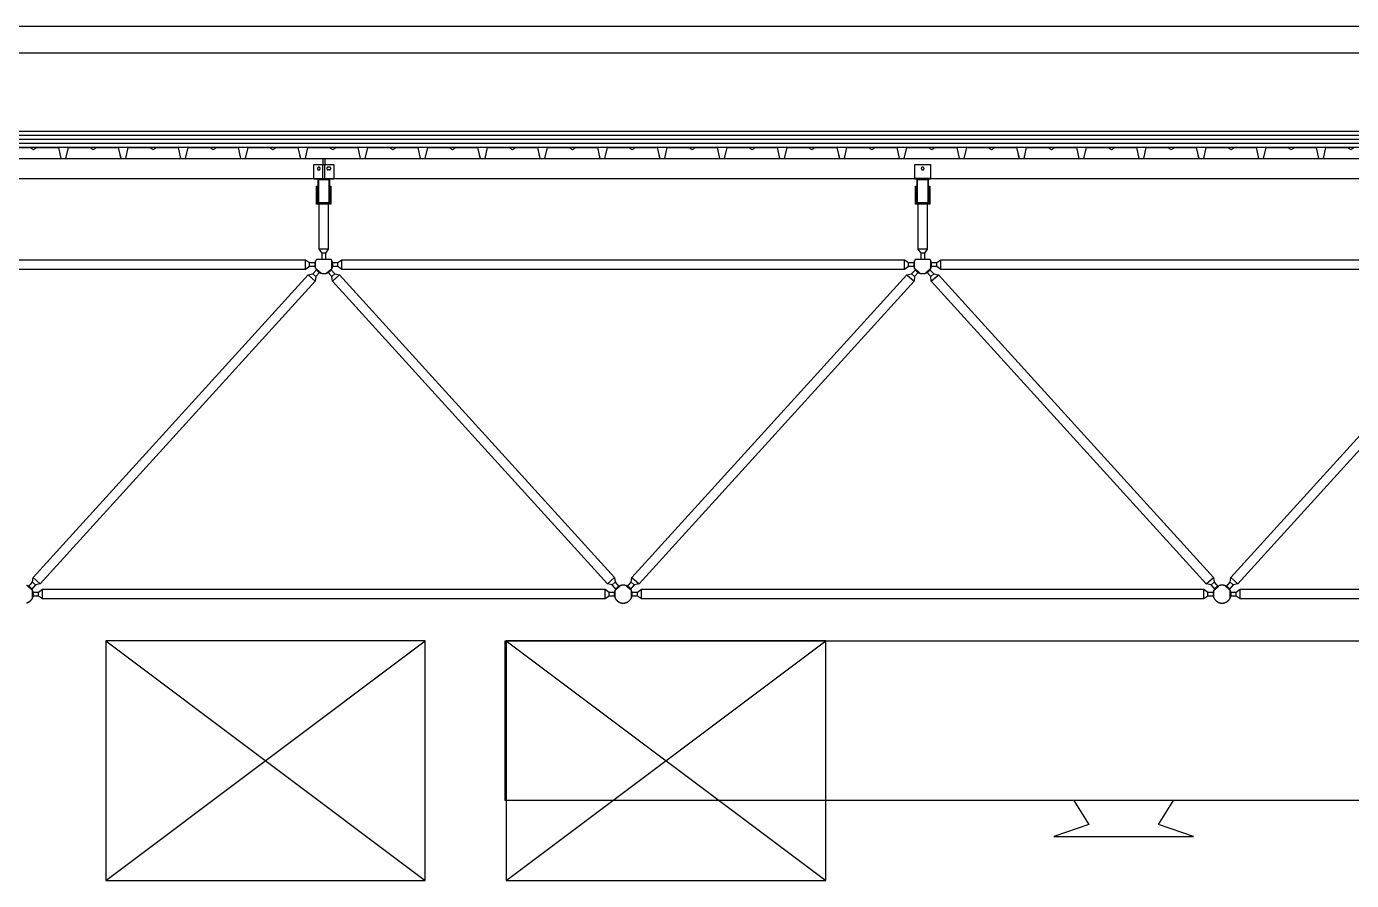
# Model space of a CAD drawing. Header units: centimetres. Extents: x 26200 to 152500, y -600 to 9300.
# Drawn here: x 135466 to 136130, y 1680 to 2108 of the extents above; entities that cross this region are included whole.
import ezdxf

# ---------------------------------------------------------------- set-up
doc = ezdxf.new("R2010")
doc.units = ezdxf.units.CM
for name, color, linetype in [('ROTAS-KESIT-KANAL-DONUS', 4, 'Continuous'), ('ROTAS-KESIT-KANAL-UFLEME', 20, 'Continuous'), ('ROTAS-MIMARI-KESIT', 8, 'Continuous')]:
    doc.layers.add(name, color=color, linetype=linetype)

msp = doc.modelspace()

# ---------------------------------------------------------------- linework, layer by layer
at = {"layer": 'ROTAS-KESIT-KANAL-DONUS'}
for p, q in [((135706.08, 1680), (135866.13, 1800)), ((135706.08, 1800), (135866.13, 1680))]:
    msp.add_line(p, q, dxfattribs=at)
msp.add_lwpolyline([(135706.08, 1680), (135866.13, 1680), (135866.13, 1800), (135706.08, 1800)], close=True, dxfattribs=at)
at = {"layer": 'ROTAS-KESIT-KANAL-UFLEME'}
for p, q in [((135505.44, 1680), (135665.55, 1800)), ((135505.44, 1800), (135665.55, 1680))]:
    msp.add_line(p, q, dxfattribs=at)
for points in [[(135505.44, 1680), (135665.55, 1680), (135665.55, 1800), (135505.44, 1800)], [(135705.55, 1800), (136327.53, 1800), (136327.53, 1720), (135705.55, 1720)]]:
    msp.add_lwpolyline(points, close=True, dxfattribs=at)
msp.add_lwpolyline([(135990.4, 1720), (135997.9, 1708), (135980.4, 1702), (136050.4, 1702), (136032.9, 1708), (136040.4, 1720)], dxfattribs=at)
at = {"layer": 'ROTAS-MIMARI-KESIT'}
for p, q in [((147225.24, 2107.63), (127309.45, 2107.63)), ((129128.29, 2094.5), (147186.65, 2094.5))]:
    msp.add_line(p, q, dxfattribs=at)
for points in [[(147194.7, 2054.99), (129122.2, 2054.99)], [(147194.7, 2052.99), (129122.2, 2052.99)], [(147194.7, 2050.99), (129122.2, 2050.99)], [(147194.7, 2048.99), (129122.2, 2048.99)], [(147194.7, 2046.99), (129122.2, 2046.99)], [(135456.74, 2046.99), (135467.74, 2046.99), (135469.24, 2045.99), (135470.74, 2046.99), (135481.74, 2046.99), (135482.99, 2041.49), (135485.49, 2041.49), (135486.74, 2046.99), (135497.74, 2046.99), (135499.24, 2045.99), (135500.74, 2046.99), (135511.74, 2046.99), (135512.99, 2041.49), (135515.49, 2041.49), (135515.93, 2043.44)], [(135512.54, 2043.44), (135512.99, 2041.49), (135515.49, 2041.49), (135516.74, 2046.99), (135527.74, 2046.99), (135529.24, 2045.99), (135530.74, 2046.99), (135541.74, 2046.99), (135542.99, 2041.49), (135545.49, 2041.49), (135546.74, 2046.99), (135557.74, 2046.99), (135559.24, 2045.99), (135560.74, 2046.99), (135571.74, 2046.99), (135572.99, 2041.49), (135575.49, 2041.49), (135576.74, 2046.99), (135587.74, 2046.99), (135589.24, 2045.99), (135590.74, 2046.99), (135601.74, 2046.99), (135602.99, 2041.49), (135605.49, 2041.49), (135605.93, 2043.44)], [(135602.54, 2043.44), (135602.99, 2041.49), (135605.49, 2041.49), (135606.74, 2046.99), (135617.74, 2046.99), (135619.24, 2045.99), (135620.74, 2046.99), (135631.74, 2046.99), (135632.99, 2041.49), (135635.49, 2041.49), (135636.74, 2046.99), (135647.74, 2046.99), (135649.24, 2045.99), (135650.74, 2046.99), (135661.74, 2046.99), (135662.99, 2041.49), (135665.49, 2041.49), (135666.74, 2046.99), (135677.74, 2046.99), (135679.24, 2045.99), (135680.74, 2046.99), (135691.74, 2046.99), (135692.99, 2041.49), (135695.49, 2041.49), (135695.93, 2043.44)], [(135692.54, 2043.44), (135692.99, 2041.49), (135695.49, 2041.49), (135696.74, 2046.99), (135707.74, 2046.99), (135709.24, 2045.99), (135710.74, 2046.99), (135721.74, 2046.99), (135722.99, 2041.49), (135725.49, 2041.49), (135726.74, 2046.99), (135737.74, 2046.99), (135739.24, 2045.99), (135740.74, 2046.99), (135751.74, 2046.99), (135752.99, 2041.49), (135755.49, 2041.49), (135756.74, 2046.99), (135767.74, 2046.99), (135769.24, 2045.99), (135770.74, 2046.99), (135781.74, 2046.99), (135782.99, 2041.49), (135785.49, 2041.49), (135785.93, 2043.44)], [(135782.54, 2043.44), (135782.99, 2041.49), (135785.49, 2041.49), (135786.74, 2046.99), (135797.74, 2046.99), (135799.24, 2045.99), (135800.74, 2046.99), (135811.74, 2046.99), (135812.99, 2041.49), (135815.49, 2041.49), (135816.74, 2046.99), (135827.74, 2046.99), (135829.24, 2045.99), (135830.74, 2046.99), (135841.74, 2046.99), (135842.99, 2041.49), (135845.49, 2041.49), (135846.74, 2046.99), (135857.74, 2046.99), (135859.24, 2045.99), (135860.74, 2046.99), (135871.74, 2046.99), (135872.99, 2041.49), (135875.49, 2041.49), (135875.93, 2043.44)], [(135872.54, 2043.44), (135872.99, 2041.49), (135875.49, 2041.49), (135876.74, 2046.99), (135887.74, 2046.99), (135889.24, 2045.99), (135890.74, 2046.99), (135901.74, 2046.99), (135902.99, 2041.49), (135905.49, 2041.49), (135906.74, 2046.99), (135917.74, 2046.99), (135919.24, 2045.99), (135920.74, 2046.99), (135931.74, 2046.99), (135932.99, 2041.49), (135935.49, 2041.49), (135936.74, 2046.99), (135947.74, 2046.99), (135949.24, 2045.99), (135950.74, 2046.99), (135961.74, 2046.99), (135962.99, 2041.49), (135965.49, 2041.49), (135965.93, 2043.44)], [(135962.54, 2043.44), (135962.99, 2041.49), (135965.49, 2041.49), (135966.74, 2046.99), (135977.74, 2046.99), (135979.24, 2045.99), (135980.74, 2046.99), (135991.74, 2046.99), (135992.99, 2041.49), (135995.49, 2041.49), (135996.74, 2046.99), (136007.74, 2046.99), (136009.24, 2045.99), (136010.74, 2046.99), (136021.74, 2046.99), (136022.99, 2041.49), (136025.49, 2041.49), (136026.74, 2046.99), (136037.74, 2046.99), (136039.24, 2045.99), (136040.74, 2046.99), (136051.74, 2046.99), (136052.99, 2041.49), (136055.49, 2041.49), (136055.93, 2043.44)], [(136052.54, 2043.44), (136052.99, 2041.49), (136055.49, 2041.49), (136056.74, 2046.99), (136067.74, 2046.99), (136069.24, 2045.99), (136070.74, 2046.99), (136081.74, 2046.99), (136082.99, 2041.49), (136085.49, 2041.49), (136086.74, 2046.99), (136097.74, 2046.99), (136099.24, 2045.99), (136100.74, 2046.99), (136111.74, 2046.99), (136112.99, 2041.49), (136115.49, 2041.49), (136116.74, 2046.99), (136127.74, 2046.99), (136129.24, 2045.99), (136130.74, 2046.99)], [(129112.2, 2041.49), (138109.7, 2041.49)], [(135614.2, 2041.49), (135614.2, 2038.49)], [(135614.2, 2031.49), (135614.2, 2038.49)], [(135615.2, 2041.49), (135615.2, 2038.49)], [(135615.2, 2031.49), (135615.2, 2038.49)], [(129112.2, 2031.49), (138109.7, 2031.49)], [(135609.7, 2031.49), (135619.7, 2031.49)], [(135617.7, 2019.19), (135617.7, 2031.19), (135611.7, 2031.19), (135611.7, 2019.19)], [(135616.9, 2037.19), (135616.88, 2037.19), (135616.87, 2037.19), (135616.85, 2037.18), (135616.83, 2037.18), (135616.82, 2037.18), (135616.8, 2037.18), (135616.79, 2037.18), (135616.77, 2037.17), (135616.75, 2037.17), (135616.74, 2037.17), (135616.72, 2037.16), (135616.7, 2037.16), (135616.69, 2037.15), (135616.67, 2037.15), (135616.66, 2037.14), (135616.64, 2037.14), (135616.62, 2037.13), (135616.61, 2037.12), (135616.59, 2037.12), (135616.58, 2037.11), (135616.56, 2037.1), (135616.54, 2037.09), (135616.53, 2037.08), (135616.51, 2037.07), (135616.5, 2037.06), (135616.48, 2037.05), (135616.47, 2037.04), (135616.46, 2037.03), (135616.44, 2037.02), (135616.43, 2037.01), (135616.42, 2036.99), (135616.4, 2036.98), (135616.39, 2036.97), (135616.38, 2036.96), (135616.37, 2036.94), (135616.35, 2036.93), (135616.34, 2036.91), (135616.33, 2036.9), (135616.32, 2036.88), (135616.31, 2036.87), (135616.3, 2036.85), (135616.29, 2036.84), (135616.28, 2036.82), (135616.28, 2036.81), (135616.27, 2036.79), (135616.26, 2036.78), (135616.25, 2036.76), (135616.25, 2036.74), (135616.24, 2036.73), (135616.23, 2036.71), (135616.23, 2036.7), (135616.22, 2036.68), (135616.22, 2036.66), (135616.22, 2036.65), (135616.21, 2036.63), (135616.21, 2036.61), (135616.21, 2036.6), (135616.2, 2036.58), (135616.2, 2036.57), (135616.2, 2036.55), (135616.2, 2036.53), (135616.2, 2036.52), (135616.2, 2036.5), (135616.2, 2036.49), (135616.2, 2036.47), (135616.2, 2036.46), (135616.2, 2036.44), (135616.2, 2036.42), (135616.2, 2036.41), (135616.2, 2036.39), (135616.21, 2036.38), (135616.21, 2036.36), (135616.21, 2036.34), (135616.22, 2036.33), (135616.22, 2036.31), (135616.22, 2036.29), (135616.23, 2036.28), (135616.23, 2036.26), (135616.24, 2036.25), (135616.25, 2036.23), (135616.25, 2036.21), (135616.26, 2036.2), (135616.27, 2036.18), (135616.28, 2036.16), (135616.28, 2036.15), (135616.29, 2036.13), (135616.3, 2036.12), (135616.31, 2036.1), (135616.32, 2036.09), (135616.33, 2036.07), (135616.34, 2036.06), (135616.35, 2036.05), (135616.37, 2036.03), (135616.38, 2036.02), (135616.39, 2036), (135616.4, 2035.99), (135616.42, 2035.98), (135616.43, 2035.97), (135616.44, 2035.95), (135616.46, 2035.94), (135616.47, 2035.93), (135616.48, 2035.92), (135616.5, 2035.91), (135616.51, 2035.9), (135616.53, 2035.89), (135616.54, 2035.88), (135616.56, 2035.87), (135616.58, 2035.86), (135616.59, 2035.86), (135616.61, 2035.85), (135616.62, 2035.84), (135616.64, 2035.84), (135616.66, 2035.83), (135616.67, 2035.82), (135616.69, 2035.82), (135616.7, 2035.81), (135616.72, 2035.81), (135616.74, 2035.81), (135616.75, 2035.8), (135616.77, 2035.8), (135616.79, 2035.8), (135616.8, 2035.79), (135616.82, 2035.79), (135616.83, 2035.79), (135616.85, 2035.79), (135616.87, 2035.79), (135616.88, 2035.79), (135616.9, 2035.79)], [(135617.5, 2037.19), (135616.9, 2037.19)], [(135617.5, 2035.79), (135616.9, 2035.79)], [(135617.5, 2035.79), (135617.51, 2035.79), (135617.53, 2035.79), (135617.54, 2035.79), (135617.56, 2035.79), (135617.58, 2035.79), (135617.59, 2035.79), (135617.61, 2035.8), (135617.62, 2035.8), (135617.64, 2035.8), (135617.66, 2035.81), (135617.67, 2035.81), (135617.69, 2035.81), (135617.71, 2035.82), (135617.72, 2035.82), (135617.74, 2035.83), (135617.76, 2035.84), (135617.77, 2035.84), (135617.79, 2035.85), (135617.8, 2035.86), (135617.82, 2035.86), (135617.83, 2035.87), (135617.85, 2035.88), (135617.87, 2035.89), (135617.88, 2035.9), (135617.9, 2035.91), (135617.91, 2035.92), (135617.92, 2035.93), (135617.94, 2035.94), (135617.95, 2035.95), (135617.97, 2035.97), (135617.98, 2035.98), (135617.99, 2035.99), (135618.01, 2036), (135618.02, 2036.02), (135618.03, 2036.03), (135618.04, 2036.05), (135618.05, 2036.06), (135618.06, 2036.07), (135618.07, 2036.09), (135618.08, 2036.1), (135618.09, 2036.12), (135618.1, 2036.13), (135618.11, 2036.15), (135618.12, 2036.16), (135618.13, 2036.18), (135618.13, 2036.2), (135618.14, 2036.21), (135618.15, 2036.23), (135618.15, 2036.25), (135618.16, 2036.26), (135618.17, 2036.28), (135618.17, 2036.29), (135618.17, 2036.31), (135618.18, 2036.33), (135618.18, 2036.34), (135618.19, 2036.36), (135618.19, 2036.38), (135618.19, 2036.39), (135618.19, 2036.41), (135618.19, 2036.42), (135618.2, 2036.44), (135618.2, 2036.46), (135618.2, 2036.47), (135618.2, 2036.49), (135618.2, 2036.5), (135618.2, 2036.52), (135618.2, 2036.53), (135618.19, 2036.55), (135618.19, 2036.57), (135618.19, 2036.58), (135618.19, 2036.6), (135618.19, 2036.61), (135618.18, 2036.63), (135618.18, 2036.65), (135618.17, 2036.66), (135618.17, 2036.68), (135618.17, 2036.7), (135618.16, 2036.71), (135618.15, 2036.73), (135618.15, 2036.74), (135618.14, 2036.76), (135618.13, 2036.78), (135618.13, 2036.79), (135618.12, 2036.81), (135618.11, 2036.82), (135618.1, 2036.84), (135618.09, 2036.85), (135618.08, 2036.87), (135618.07, 2036.88), (135618.06, 2036.9), (135618.05, 2036.91), (135618.04, 2036.93), (135618.03, 2036.94), (135618.02, 2036.96), (135618.01, 2036.97), (135617.99, 2036.98), (135617.98, 2036.99), (135617.97, 2037.01), (135617.95, 2037.02), (135617.94, 2037.03), (135617.92, 2037.04), (135617.91, 2037.05), (135617.9, 2037.06), (135617.88, 2037.07), (135617.87, 2037.08), (135617.85, 2037.09), (135617.83, 2037.1), (135617.82, 2037.11), (135617.8, 2037.12), (135617.79, 2037.12), (135617.77, 2037.13), (135617.76, 2037.14), (135617.74, 2037.14), (135617.72, 2037.15), (135617.71, 2037.15), (135617.69, 2037.16), (135617.67, 2037.16), (135617.66, 2037.17), (135617.64, 2037.17), (135617.62, 2037.17), (135617.61, 2037.18), (135617.59, 2037.18), (135617.58, 2037.18), (135617.56, 2037.18), (135617.54, 2037.18), (135617.53, 2037.19), (135617.51, 2037.19), (135617.5, 2037.19)], [(135918.7, 2031.49), (135910.7, 2031.49)], [(135917.7, 2019.19), (135917.7, 2031.19), (135911.7, 2031.19), (135911.7, 2019.19)], [(135611.1, 2025.89), (135611.6, 2025.89)], [(135611.1, 2024.49), (135611.6, 2024.49)], [(135617.8, 2025.89), (135618.3, 2025.89)], [(135617.8, 2024.49), (135618.3, 2024.49)], [(135911.1, 2025.89), (135911.6, 2025.89)], [(135911.1, 2024.49), (135911.6, 2024.49)], [(135917.8, 2025.89), (135918.3, 2025.89)], [(135917.8, 2024.49), (135918.3, 2024.49)], [(135612.28, 2018.69), (135612.28, 1996.09), (135613.7, 1994.09), (135613.7, 1991.09)], [(135615.7, 1991.09), (135615.7, 1994.09), (135617.11, 1996.09), (135617.11, 2018.69)], [(135912.28, 2018.69), (135912.28, 1996.09), (135913.7, 1994.09), (135913.7, 1991.09)], [(135915.7, 1991.09), (135915.7, 1994.09), (135917.11, 1996.09), (135917.11, 2018.69)], [(135617.11, 1996.09), (135612.28, 1996.09)], [(135615.7, 1994.09), (135613.7, 1994.09)], [(135917.11, 1996.09), (135912.28, 1996.09)], [(135915.7, 1994.09), (135913.7, 1994.09)], [(135318.8, 1989.39), (135321.8, 1989.39), (135323.8, 1990.8), (135605.6, 1990.8), (135607.6, 1989.39), (135610.6, 1989.39)], [(135610.6, 1987.39), (135607.6, 1987.39), (135605.6, 1985.97), (135323.8, 1985.97), (135321.8, 1987.39), (135318.8, 1987.39)], [(135605.6, 1985.97), (135605.6, 1990.8)], [(135607.6, 1987.39), (135607.6, 1989.39)], [(135611.1, 1991.09), (135611.01, 1990.97), (135610.93, 1990.84), (135610.85, 1990.71), (135610.77, 1990.58), (135610.7, 1990.45), (135610.63, 1990.31), (135610.56, 1990.17), (135610.51, 1990.02), (135610.45, 1989.88), (135610.43, 1989.8), (135610.4, 1989.73), (135610.38, 1989.65), (135610.36, 1989.57), (135610.34, 1989.5), (135610.32, 1989.42), (135610.3, 1989.34), (135610.28, 1989.26), (135610.27, 1989.19), (135610.26, 1989.11), (135610.24, 1989.03), (135610.23, 1988.95), (135610.22, 1988.87), (135610.22, 1988.79), (135610.21, 1988.71), (135610.2, 1988.63), (135610.2, 1988.55), (135610.2, 1988.47), (135610.2, 1988.39), (135610.2, 1988.31), (135610.2, 1988.23), (135610.2, 1988.15), (135610.21, 1988.07), (135610.21, 1987.99), (135610.22, 1987.92), (135610.23, 1987.84), (135610.24, 1987.76), (135610.25, 1987.68), (135610.28, 1987.53), (135610.31, 1987.37), (135610.35, 1987.22), (135610.39, 1987.07), (135610.44, 1986.93), (135610.49, 1986.79), (135610.55, 1986.65), (135610.61, 1986.51), (135610.67, 1986.37), (135610.74, 1986.24), (135610.81, 1986.11), (135610.89, 1985.98), (135610.98, 1985.86), (135611.07, 1985.73), (135611.16, 1985.61), (135611.26, 1985.49), (135611.36, 1985.37), (135611.47, 1985.25), (135611.52, 1985.2), (135611.58, 1985.14), (135611.64, 1985.09), (135611.69, 1985.04), (135611.75, 1984.98), (135611.81, 1984.93), (135611.88, 1984.88), (135611.94, 1984.83), (135612, 1984.78), (135612.07, 1984.74), (135612.13, 1984.69), (135612.2, 1984.65), (135612.26, 1984.6), (135612.33, 1984.56), (135612.4, 1984.52), (135612.47, 1984.48), (135612.54, 1984.44), (135612.61, 1984.4), (135612.68, 1984.36), (135612.75, 1984.33), (135612.82, 1984.3), (135612.9, 1984.26), (135612.97, 1984.23), (135613.04, 1984.2), (135613.12, 1984.17), (135613.19, 1984.15), (135613.27, 1984.12), (135613.34, 1984.1), (135613.49, 1984.05), (135613.64, 1984.01), (135613.79, 1983.98), (135613.95, 1983.95), (135614.1, 1983.93), (135614.25, 1983.91), (135614.4, 1983.9), (135614.55, 1983.89), (135614.7, 1983.89), (135614.85, 1983.89), (135615, 1983.9), (135615.15, 1983.91), (135615.3, 1983.93), (135615.45, 1983.95), (135615.6, 1983.98), (135615.75, 1984.01), (135615.9, 1984.05), (135616.05, 1984.1), (135616.13, 1984.12), (135616.2, 1984.15), (135616.28, 1984.17), (135616.35, 1984.2), (135616.43, 1984.23), (135616.5, 1984.26), (135616.57, 1984.3), (135616.64, 1984.33), (135616.71, 1984.36), (135616.79, 1984.4), (135616.86, 1984.44), (135616.93, 1984.48), (135616.99, 1984.52), (135617.06, 1984.56), (135617.13, 1984.6), (135617.2, 1984.65), (135617.26, 1984.69), (135617.33, 1984.74), (135617.39, 1984.78), (135617.46, 1984.83), (135617.52, 1984.88), (135617.58, 1984.93), (135617.64, 1984.98), (135617.7, 1985.04), (135617.76, 1985.09), (135617.82, 1985.14), (135617.87, 1985.2), (135617.93, 1985.25), (135618.04, 1985.37), (135618.14, 1985.49), (135618.24, 1985.61), (135618.33, 1985.73), (135618.42, 1985.86), (135618.5, 1985.98), (135618.58, 1986.11), (135618.65, 1986.24), (135618.72, 1986.37), (135618.79, 1986.51), (135618.85, 1986.65), (135618.9, 1986.79), (135618.95, 1986.93), (135619, 1987.07), (135619.04, 1987.22), (135619.08, 1987.37), (135619.11, 1987.53), (135619.14, 1987.68), (135619.15, 1987.76), (135619.16, 1987.84), (135619.17, 1987.92), (135619.18, 1987.99), (135619.19, 1988.07), (135619.19, 1988.15), (135619.19, 1988.23), (135619.2, 1988.31), (135619.2, 1988.39), (135619.2, 1988.47), (135619.19, 1988.55), (135619.19, 1988.63), (135619.19, 1988.71), (135619.18, 1988.79), (135619.17, 1988.87), (135619.16, 1988.95), (135619.15, 1989.03), (135619.14, 1989.11), (135619.13, 1989.19), (135619.11, 1989.26), (135619.09, 1989.34), (135619.08, 1989.42), (135619.06, 1989.5), (135619.04, 1989.57), (135619.02, 1989.65), (135618.99, 1989.73), (135618.97, 1989.8), (135618.94, 1989.88), (135618.89, 1990.02), (135618.83, 1990.17), (135618.77, 1990.31), (135618.7, 1990.45), (135618.63, 1990.58), (135618.55, 1990.71), (135618.47, 1990.84), (135618.38, 1990.97), (135618.3, 1991.09)], [(135610.57, 1986.6), (135613.31, 1984.11)], [(135610.6, 1986.53), (135610.6, 1990.24)], [(135611.1, 1991.09), (135618.3, 1991.09)], [(135616.08, 1984.11), (135618.83, 1986.6)], [(135618.8, 1989.39), (135621.8, 1989.39), (135623.8, 1990.8), (135905.6, 1990.8), (135907.6, 1989.39), (135910.6, 1989.39)], [(135618.8, 1986.53), (135618.8, 1990.24)], [(135910.6, 1987.39), (135907.6, 1987.39), (135905.6, 1985.97), (135623.8, 1985.97), (135621.8, 1987.39), (135618.8, 1987.39)], [(135621.8, 1987.39), (135621.8, 1989.39)], [(135623.8, 1985.97), (135623.8, 1990.8)], [(135905.6, 1985.97), (135905.6, 1990.8)], [(135907.6, 1987.39), (135907.6, 1989.39)], [(135911.1, 1991.09), (135911.01, 1990.97), (135910.93, 1990.84), (135910.85, 1990.71), (135910.77, 1990.58), (135910.7, 1990.45), (135910.63, 1990.31), (135910.56, 1990.17), (135910.51, 1990.02), (135910.45, 1989.88), (135910.43, 1989.8), (135910.4, 1989.73), (135910.38, 1989.65), (135910.36, 1989.57), (135910.34, 1989.5), (135910.32, 1989.42), (135910.3, 1989.34), (135910.28, 1989.26), (135910.27, 1989.19), (135910.26, 1989.11), (135910.24, 1989.03), (135910.23, 1988.95), (135910.22, 1988.87), (135910.22, 1988.79), (135910.21, 1988.71), (135910.2, 1988.63), (135910.2, 1988.55), (135910.2, 1988.47), (135910.2, 1988.39), (135910.2, 1988.31), (135910.2, 1988.23), (135910.2, 1988.15), (135910.21, 1988.07), (135910.21, 1987.99), (135910.22, 1987.92), (135910.23, 1987.84), (135910.24, 1987.76), (135910.25, 1987.68), (135910.28, 1987.53), (135910.31, 1987.37), (135910.35, 1987.22), (135910.39, 1987.07), (135910.44, 1986.93), (135910.49, 1986.79), (135910.55, 1986.65), (135910.61, 1986.51), (135910.67, 1986.37), (135910.74, 1986.24), (135910.81, 1986.11), (135910.89, 1985.98), (135910.98, 1985.86), (135911.07, 1985.73), (135911.16, 1985.61), (135911.26, 1985.49), (135911.36, 1985.37), (135911.47, 1985.25), (135911.52, 1985.2), (135911.58, 1985.14), (135911.64, 1985.09), (135911.69, 1985.04), (135911.75, 1984.98), (135911.81, 1984.93), (135911.88, 1984.88), (135911.94, 1984.83), (135912, 1984.78), (135912.07, 1984.74), (135912.13, 1984.69), (135912.2, 1984.65), (135912.26, 1984.6), (135912.33, 1984.56), (135912.4, 1984.52), (135912.47, 1984.48), (135912.54, 1984.44), (135912.61, 1984.4), (135912.68, 1984.36), (135912.75, 1984.33), (135912.82, 1984.3), (135912.9, 1984.26), (135912.97, 1984.23), (135913.04, 1984.2), (135913.12, 1984.17), (135913.19, 1984.15), (135913.27, 1984.12), (135913.34, 1984.1), (135913.49, 1984.05), (135913.64, 1984.01), (135913.79, 1983.98), (135913.95, 1983.95), (135914.1, 1983.93), (135914.25, 1983.91), (135914.4, 1983.9), (135914.55, 1983.89), (135914.7, 1983.89), (135914.85, 1983.89), (135915, 1983.9), (135915.15, 1983.91), (135915.3, 1983.93), (135915.45, 1983.95), (135915.6, 1983.98), (135915.75, 1984.01), (135915.9, 1984.05), (135916.05, 1984.1), (135916.13, 1984.12), (135916.2, 1984.15), (135916.28, 1984.17), (135916.35, 1984.2), (135916.43, 1984.23), (135916.5, 1984.26), (135916.57, 1984.3), (135916.64, 1984.33), (135916.71, 1984.36), (135916.79, 1984.4), (135916.86, 1984.44), (135916.93, 1984.48), (135916.99, 1984.52), (135917.06, 1984.56), (135917.13, 1984.6), (135917.2, 1984.65), (135917.26, 1984.69), (135917.33, 1984.74), (135917.39, 1984.78), (135917.46, 1984.83), (135917.52, 1984.88), (135917.58, 1984.93), (135917.64, 1984.98), (135917.7, 1985.04), (135917.76, 1985.09), (135917.82, 1985.14), (135917.87, 1985.2), (135917.93, 1985.25), (135918.04, 1985.37), (135918.14, 1985.49), (135918.24, 1985.61), (135918.33, 1985.73), (135918.42, 1985.86), (135918.5, 1985.98), (135918.58, 1986.11), (135918.65, 1986.24), (135918.72, 1986.37), (135918.79, 1986.51), (135918.85, 1986.65), (135918.9, 1986.79), (135918.95, 1986.93), (135919, 1987.07), (135919.04, 1987.22), (135919.08, 1987.37), (135919.11, 1987.53), (135919.14, 1987.68), (135919.15, 1987.76), (135919.16, 1987.84), (135919.17, 1987.92), (135919.18, 1987.99), (135919.19, 1988.07), (135919.19, 1988.15), (135919.19, 1988.23), (135919.2, 1988.31), (135919.2, 1988.39), (135919.2, 1988.47), (135919.19, 1988.55), (135919.19, 1988.63), (135919.19, 1988.71), (135919.18, 1988.79), (135919.17, 1988.87), (135919.16, 1988.95), (135919.15, 1989.03), (135919.14, 1989.11), (135919.13, 1989.19), (135919.11, 1989.26), (135919.09, 1989.34), (135919.08, 1989.42), (135919.06, 1989.5), (135919.04, 1989.57), (135919.02, 1989.65), (135918.99, 1989.73), (135918.97, 1989.8), (135918.94, 1989.88), (135918.89, 1990.02), (135918.83, 1990.17), (135918.77, 1990.31), (135918.7, 1990.45), (135918.63, 1990.58), (135918.55, 1990.71), (135918.47, 1990.84), (135918.38, 1990.97), (135918.3, 1991.09)], [(135910.57, 1986.6), (135913.31, 1984.11)], [(135910.6, 1986.53), (135910.6, 1990.24)], [(135911.1, 1991.09), (135918.3, 1991.09)], [(135916.08, 1984.11), (135918.83, 1986.6)], [(135918.8, 1989.39), (135921.8, 1989.39), (135923.8, 1990.8), (136205.6, 1990.8), (136207.6, 1989.39), (136210.6, 1989.39)], [(135918.8, 1986.53), (135918.8, 1990.24)], [(136210.6, 1987.39), (136207.6, 1987.39), (136205.6, 1985.97), (135923.8, 1985.97), (135921.8, 1987.39), (135918.8, 1987.39)], [(135921.8, 1987.39), (135921.8, 1989.39)], [(135923.8, 1985.97), (135923.8, 1990.8)], [(135606.79, 1983.28), (135610.36, 1980.03)], [(135609.18, 1983.81), (135610.66, 1982.46)], [(135618.73, 1982.46), (135620.21, 1983.81)], [(135619.03, 1980.03), (135622.61, 1983.28)], [(135906.79, 1983.28), (135910.36, 1980.03)], [(135909.18, 1983.81), (135910.66, 1982.46)], [(135918.73, 1982.46), (135920.21, 1983.81)], [(135919.03, 1980.03), (135922.61, 1983.28)], [(135465.73, 1819.01), (135465.83, 1819.03), (135465.94, 1819.06), (135466.04, 1819.09), (135466.15, 1819.13), (135466.25, 1819.16), (135466.35, 1819.2), (135466.46, 1819.25), (135466.56, 1819.29), (135466.66, 1819.34), (135466.76, 1819.39), (135466.86, 1819.44), (135466.96, 1819.5), (135467.06, 1819.56), (135467.16, 1819.62), (135467.26, 1819.68), (135467.35, 1819.75), (135467.44, 1819.82), (135467.53, 1819.89), (135467.62, 1819.97), (135467.71, 1820.04), (135467.8, 1820.12), (135467.88, 1820.2), (135467.96, 1820.29), (135468.04, 1820.37), (135468.12, 1820.46), (135468.19, 1820.55), (135468.26, 1820.64), (135468.33, 1820.73), (135468.4, 1820.83), (135468.46, 1820.92), (135468.53, 1821.02), (135468.58, 1821.12), (135468.64, 1821.22), (135468.69, 1821.32), (135468.75, 1821.42), (135468.79, 1821.52), (135468.84, 1821.63), (135468.88, 1821.73), (135468.92, 1821.83), (135468.96, 1821.94), (135468.99, 1822.04), (135469.02, 1822.15), (135469.05, 1822.25), (135469.08, 1822.36), (135469.1, 1822.46), (135469.12, 1822.57), (135469.14, 1822.67), (135469.16, 1822.78), (135469.17, 1822.88), (135469.18, 1822.98), (135469.19, 1823.08), (135469.19, 1823.19), (135469.2, 1823.29), (135469.2, 1823.39), (135469.2, 1823.49), (135469.19, 1823.59), (135469.19, 1823.69), (135469.18, 1823.79), (135469.17, 1823.89), (135469.16, 1824), (135469.14, 1824.1), (135469.12, 1824.21), (135469.1, 1824.31), (135469.08, 1824.41), (135469.05, 1824.52), (135469.02, 1824.62), (135468.99, 1824.73), (135468.96, 1824.83), (135468.92, 1824.94), (135468.88, 1825.04), (135468.84, 1825.15), (135468.79, 1825.25), (135468.75, 1825.35), (135468.69, 1825.45), (135468.64, 1825.55), (135468.58, 1825.65), (135468.53, 1825.75), (135468.46, 1825.85), (135468.4, 1825.94), (135468.33, 1826.04), (135468.26, 1826.13), (135468.19, 1826.22), (135468.12, 1826.31), (135468.04, 1826.4), (135467.96, 1826.49), (135467.88, 1826.57), (135467.8, 1826.65), (135467.71, 1826.73), (135467.62, 1826.81), (135467.53, 1826.88), (135467.44, 1826.95), (135467.35, 1827.02), (135467.26, 1827.09), (135467.16, 1827.15), (135467.06, 1827.21), (135466.96, 1827.27), (135466.86, 1827.33), (135466.76, 1827.38), (135466.66, 1827.43), (135466.56, 1827.48), (135466.46, 1827.53), (135466.35, 1827.57), (135466.25, 1827.61), (135466.15, 1827.65), (135466.04, 1827.68), (135465.94, 1827.71), (135465.83, 1827.74), (135465.73, 1827.77)], [(135466.08, 1827.67), (135468.83, 1825.17)], [(135468.73, 1829.31), (135470.21, 1827.97)], [(135468.8, 1824.39), (135471.8, 1824.39), (135473.8, 1825.8), (135755.6, 1825.8), (135757.6, 1824.39), (135760.6, 1824.39)], [(135469.03, 1831.74), (135472.61, 1828.5)], [(135473.8, 1820.97), (135473.8, 1825.8)], [(135755.6, 1820.97), (135755.6, 1825.8)], [(135756.79, 1828.5), (135760.36, 1831.74)], [(135759.18, 1827.97), (135760.66, 1829.31)], [(135760.57, 1825.17), (135763.31, 1827.67)], [(135766.08, 1827.67), (135768.83, 1825.17)], [(135768.73, 1829.31), (135770.21, 1827.97)], [(135768.8, 1824.39), (135771.8, 1824.39), (135773.8, 1825.8), (136055.6, 1825.8), (136057.6, 1824.39), (136060.6, 1824.39)], [(135769.03, 1831.74), (135772.61, 1828.5)], [(135773.8, 1820.97), (135773.8, 1825.8)], [(136055.6, 1820.97), (136055.6, 1825.8)], [(136056.79, 1828.5), (136060.36, 1831.74)], [(136059.18, 1827.97), (136060.66, 1829.31)], [(136060.57, 1825.17), (136063.31, 1827.67)], [(136066.08, 1827.67), (136068.83, 1825.17)], [(136068.73, 1829.31), (136070.21, 1827.97)], [(136068.8, 1824.39), (136071.8, 1824.39), (136073.8, 1825.8), (136355.6, 1825.8), (136357.6, 1824.39), (136360.6, 1824.39)], [(136069.03, 1831.74), (136072.61, 1828.5)], [(136073.8, 1820.97), (136073.8, 1825.8)], [(135468.8, 1821.53), (135468.8, 1825.24)], [(135760.6, 1822.39), (135757.6, 1822.39), (135755.6, 1820.97), (135473.8, 1820.97), (135471.8, 1822.39), (135468.8, 1822.39)], [(135471.8, 1822.39), (135471.8, 1824.39)], [(135757.6, 1822.39), (135757.6, 1824.39)], [(135760.6, 1821.53), (135760.6, 1825.24)], [(135768.8, 1821.53), (135768.8, 1825.24)], [(136060.6, 1822.39), (136057.6, 1822.39), (136055.6, 1820.97), (135773.8, 1820.97), (135771.8, 1822.39), (135768.8, 1822.39)], [(135771.8, 1822.39), (135771.8, 1824.39)], [(136057.6, 1822.39), (136057.6, 1824.39)], [(136060.6, 1821.53), (136060.6, 1825.24)], [(136068.8, 1821.53), (136068.8, 1825.24)], [(136360.6, 1822.39), (136357.6, 1822.39), (136355.6, 1820.97), (136073.8, 1820.97), (136071.8, 1822.39), (136068.8, 1822.39)], [(136071.8, 1822.39), (136071.8, 1824.39)]]:
    msp.add_lwpolyline(points, dxfattribs=at)
for points in [[(135609.7, 2038.49), (135619.7, 2038.49), (135619.7, 2031.19), (135609.7, 2031.19)], [(135910.7, 2038.49), (135918.7, 2038.49), (135918.7, 2031.19), (135910.7, 2031.19)], [(135612.9, 2036.49), (135612.9, 2036.5), (135612.9, 2036.52), (135612.9, 2036.53), (135612.89, 2036.55), (135612.89, 2036.57), (135612.89, 2036.58), (135612.89, 2036.6), (135612.89, 2036.61), (135612.88, 2036.63), (135612.88, 2036.65), (135612.87, 2036.66), (135612.87, 2036.68), (135612.87, 2036.7), (135612.86, 2036.71), (135612.85, 2036.73), (135612.85, 2036.74), (135612.84, 2036.76), (135612.83, 2036.78), (135612.83, 2036.79), (135612.82, 2036.81), (135612.81, 2036.82), (135612.8, 2036.84), (135612.79, 2036.85), (135612.78, 2036.87), (135612.77, 2036.88), (135612.76, 2036.9), (135612.75, 2036.91), (135612.74, 2036.93), (135612.73, 2036.94), (135612.72, 2036.96), (135612.71, 2036.97), (135612.69, 2036.98), (135612.68, 2036.99), (135612.67, 2037.01), (135612.65, 2037.02), (135612.64, 2037.03), (135612.62, 2037.04), (135612.61, 2037.05), (135612.6, 2037.06), (135612.58, 2037.07), (135612.57, 2037.08), (135612.55, 2037.09), (135612.53, 2037.1), (135612.52, 2037.11), (135612.5, 2037.12), (135612.49, 2037.12), (135612.47, 2037.13), (135612.46, 2037.14), (135612.44, 2037.14), (135612.42, 2037.15), (135612.41, 2037.15), (135612.39, 2037.16), (135612.37, 2037.16), (135612.36, 2037.17), (135612.34, 2037.17), (135612.32, 2037.17), (135612.31, 2037.18), (135612.29, 2037.18), (135612.28, 2037.18), (135612.26, 2037.18), (135612.24, 2037.18), (135612.23, 2037.19), (135612.21, 2037.19), (135612.2, 2037.19), (135612.18, 2037.19), (135612.17, 2037.19), (135612.15, 2037.18), (135612.13, 2037.18), (135612.12, 2037.18), (135612.1, 2037.18), (135612.09, 2037.18), (135612.07, 2037.17), (135612.05, 2037.17), (135612.04, 2037.17), (135612.02, 2037.16), (135612, 2037.16), (135611.99, 2037.15), (135611.97, 2037.15), (135611.96, 2037.14), (135611.94, 2037.14), (135611.92, 2037.13), (135611.91, 2037.12), (135611.89, 2037.12), (135611.88, 2037.11), (135611.86, 2037.1), (135611.84, 2037.09), (135611.83, 2037.08), (135611.81, 2037.07), (135611.8, 2037.06), (135611.78, 2037.05), (135611.77, 2037.04), (135611.76, 2037.03), (135611.74, 2037.02), (135611.73, 2037.01), (135611.72, 2036.99), (135611.7, 2036.98), (135611.69, 2036.97), (135611.68, 2036.96), (135611.67, 2036.94), (135611.65, 2036.93), (135611.64, 2036.91), (135611.63, 2036.9), (135611.62, 2036.88), (135611.61, 2036.87), (135611.6, 2036.85), (135611.59, 2036.84), (135611.58, 2036.82), (135611.58, 2036.81), (135611.57, 2036.79), (135611.56, 2036.78), (135611.55, 2036.76), (135611.55, 2036.74), (135611.54, 2036.73), (135611.53, 2036.71), (135611.53, 2036.7), (135611.52, 2036.68), (135611.52, 2036.66), (135611.52, 2036.65), (135611.51, 2036.63), (135611.51, 2036.61), (135611.51, 2036.6), (135611.5, 2036.58), (135611.5, 2036.57), (135611.5, 2036.55), (135611.5, 2036.53), (135611.5, 2036.52), (135611.5, 2036.5), (135611.5, 2036.49), (135611.5, 2036.47), (135611.5, 2036.46), (135611.5, 2036.44), (135611.5, 2036.42), (135611.5, 2036.41), (135611.5, 2036.39), (135611.51, 2036.38), (135611.51, 2036.36), (135611.51, 2036.34), (135611.52, 2036.33), (135611.52, 2036.31), (135611.52, 2036.29), (135611.53, 2036.28), (135611.53, 2036.26), (135611.54, 2036.25), (135611.55, 2036.23), (135611.55, 2036.21), (135611.56, 2036.2), (135611.57, 2036.18), (135611.58, 2036.16), (135611.58, 2036.15), (135611.59, 2036.13), (135611.6, 2036.12), (135611.61, 2036.1), (135611.62, 2036.09), (135611.63, 2036.07), (135611.64, 2036.06), (135611.65, 2036.05), (135611.67, 2036.03), (135611.68, 2036.02), (135611.69, 2036), (135611.7, 2035.99), (135611.72, 2035.98), (135611.73, 2035.97), (135611.74, 2035.95), (135611.76, 2035.94), (135611.77, 2035.93), (135611.78, 2035.92), (135611.8, 2035.91), (135611.81, 2035.9), (135611.83, 2035.89), (135611.84, 2035.88), (135611.86, 2035.87), (135611.88, 2035.86), (135611.89, 2035.86), (135611.91, 2035.85), (135611.92, 2035.84), (135611.94, 2035.84), (135611.96, 2035.83), (135611.97, 2035.82), (135611.99, 2035.82), (135612, 2035.81), (135612.02, 2035.81), (135612.04, 2035.81), (135612.05, 2035.8), (135612.07, 2035.8), (135612.09, 2035.8), (135612.1, 2035.79), (135612.12, 2035.79), (135612.13, 2035.79), (135612.15, 2035.79), (135612.17, 2035.79), (135612.18, 2035.79), (135612.2, 2035.79), (135612.21, 2035.79), (135612.23, 2035.79), (135612.24, 2035.79), (135612.26, 2035.79), (135612.28, 2035.79), (135612.29, 2035.79), (135612.31, 2035.8), (135612.32, 2035.8), (135612.34, 2035.8), (135612.36, 2035.81), (135612.37, 2035.81), (135612.39, 2035.81), (135612.41, 2035.82), (135612.42, 2035.82), (135612.44, 2035.83), (135612.46, 2035.84), (135612.47, 2035.84), (135612.49, 2035.85), (135612.5, 2035.86), (135612.52, 2035.86), (135612.53, 2035.87), (135612.55, 2035.88), (135612.57, 2035.89), (135612.58, 2035.9), (135612.6, 2035.91), (135612.61, 2035.92), (135612.62, 2035.93), (135612.64, 2035.94), (135612.65, 2035.95), (135612.67, 2035.97), (135612.68, 2035.98), (135612.69, 2035.99), (135612.71, 2036), (135612.72, 2036.02), (135612.73, 2036.03), (135612.74, 2036.05), (135612.75, 2036.06), (135612.76, 2036.07), (135612.77, 2036.09), (135612.78, 2036.1), (135612.79, 2036.12), (135612.8, 2036.13), (135612.81, 2036.15), (135612.82, 2036.16), (135612.83, 2036.18), (135612.83, 2036.2), (135612.84, 2036.21), (135612.85, 2036.23), (135612.85, 2036.25), (135612.86, 2036.26), (135612.87, 2036.28), (135612.87, 2036.29), (135612.87, 2036.31), (135612.88, 2036.33), (135612.88, 2036.34), (135612.89, 2036.36), (135612.89, 2036.38), (135612.89, 2036.39), (135612.89, 2036.41), (135612.89, 2036.42), (135612.9, 2036.44), (135612.9, 2036.46), (135612.9, 2036.47)], [(135915.4, 2036.49), (135915.4, 2036.5), (135915.4, 2036.52), (135915.4, 2036.53), (135915.39, 2036.55), (135915.39, 2036.57), (135915.39, 2036.58), (135915.39, 2036.6), (135915.39, 2036.61), (135915.38, 2036.63), (135915.38, 2036.65), (135915.37, 2036.66), (135915.37, 2036.68), (135915.37, 2036.7), (135915.36, 2036.71), (135915.35, 2036.73), (135915.35, 2036.74), (135915.34, 2036.76), (135915.33, 2036.78), (135915.33, 2036.79), (135915.32, 2036.81), (135915.31, 2036.82), (135915.3, 2036.84), (135915.29, 2036.85), (135915.28, 2036.87), (135915.27, 2036.88), (135915.26, 2036.9), (135915.25, 2036.91), (135915.24, 2036.93), (135915.23, 2036.94), (135915.22, 2036.96), (135915.21, 2036.97), (135915.19, 2036.98), (135915.18, 2036.99), (135915.17, 2037.01), (135915.15, 2037.02), (135915.14, 2037.03), (135915.12, 2037.04), (135915.11, 2037.05), (135915.1, 2037.06), (135915.08, 2037.07), (135915.07, 2037.08), (135915.05, 2037.09), (135915.03, 2037.1), (135915.02, 2037.11), (135915, 2037.12), (135914.99, 2037.12), (135914.97, 2037.13), (135914.96, 2037.14), (135914.94, 2037.14), (135914.92, 2037.15), (135914.91, 2037.15), (135914.89, 2037.16), (135914.87, 2037.16), (135914.86, 2037.17), (135914.84, 2037.17), (135914.82, 2037.17), (135914.81, 2037.18), (135914.79, 2037.18), (135914.78, 2037.18), (135914.76, 2037.18), (135914.74, 2037.19), (135914.73, 2037.19), (135914.71, 2037.19), (135914.7, 2037.19), (135914.68, 2037.19), (135914.67, 2037.19), (135914.65, 2037.19), (135914.63, 2037.18), (135914.62, 2037.18), (135914.6, 2037.18), (135914.59, 2037.18), (135914.57, 2037.17), (135914.55, 2037.17), (135914.54, 2037.17), (135914.52, 2037.16), (135914.5, 2037.16), (135914.49, 2037.15), (135914.47, 2037.15), (135914.46, 2037.14), (135914.44, 2037.14), (135914.42, 2037.13), (135914.41, 2037.12), (135914.39, 2037.12), (135914.38, 2037.11), (135914.36, 2037.1), (135914.34, 2037.09), (135914.33, 2037.08), (135914.31, 2037.07), (135914.3, 2037.06), (135914.28, 2037.05), (135914.27, 2037.04), (135914.26, 2037.03), (135914.24, 2037.02), (135914.23, 2037.01), (135914.22, 2036.99), (135914.2, 2036.98), (135914.19, 2036.97), (135914.18, 2036.96), (135914.17, 2036.94), (135914.15, 2036.93), (135914.14, 2036.91), (135914.13, 2036.9), (135914.12, 2036.88), (135914.11, 2036.87), (135914.1, 2036.85), (135914.09, 2036.84), (135914.08, 2036.82), (135914.08, 2036.81), (135914.07, 2036.79), (135914.06, 2036.78), (135914.05, 2036.76), (135914.05, 2036.74), (135914.04, 2036.73), (135914.03, 2036.71), (135914.03, 2036.7), (135914.02, 2036.68), (135914.02, 2036.66), (135914.02, 2036.65), (135914.01, 2036.63), (135914.01, 2036.61), (135914.01, 2036.6), (135914, 2036.58), (135914, 2036.57), (135914, 2036.55), (135914, 2036.53), (135914, 2036.52), (135914, 2036.5), (135914, 2036.49), (135914, 2036.47), (135914, 2036.46), (135914, 2036.44), (135914, 2036.42), (135914, 2036.41), (135914, 2036.39), (135914.01, 2036.38), (135914.01, 2036.36), (135914.01, 2036.34), (135914.02, 2036.33), (135914.02, 2036.31), (135914.02, 2036.29), (135914.03, 2036.28), (135914.03, 2036.26), (135914.04, 2036.25), (135914.05, 2036.23), (135914.05, 2036.21), (135914.06, 2036.2), (135914.07, 2036.18), (135914.08, 2036.17), (135914.08, 2036.15), (135914.09, 2036.13), (135914.1, 2036.12), (135914.11, 2036.1), (135914.12, 2036.09), (135914.13, 2036.07), (135914.14, 2036.06), (135914.15, 2036.05), (135914.17, 2036.03), (135914.18, 2036.02), (135914.19, 2036), (135914.2, 2035.99), (135914.22, 2035.98), (135914.23, 2035.97), (135914.24, 2035.95), (135914.26, 2035.94), (135914.27, 2035.93), (135914.28, 2035.92), (135914.3, 2035.91), (135914.31, 2035.9), (135914.33, 2035.89), (135914.34, 2035.88), (135914.36, 2035.87), (135914.38, 2035.86), (135914.39, 2035.86), (135914.41, 2035.85), (135914.42, 2035.84), (135914.44, 2035.84), (135914.46, 2035.83), (135914.47, 2035.82), (135914.49, 2035.82), (135914.5, 2035.81), (135914.52, 2035.81), (135914.54, 2035.81), (135914.55, 2035.8), (135914.57, 2035.8), (135914.59, 2035.8), (135914.6, 2035.79), (135914.62, 2035.79), (135914.63, 2035.79), (135914.65, 2035.79), (135914.67, 2035.79), (135914.68, 2035.79), (135914.7, 2035.79), (135914.71, 2035.79), (135914.73, 2035.79), (135914.74, 2035.79), (135914.76, 2035.79), (135914.78, 2035.79), (135914.79, 2035.79), (135914.81, 2035.8), (135914.82, 2035.8), (135914.84, 2035.8), (135914.86, 2035.81), (135914.87, 2035.81), (135914.89, 2035.81), (135914.91, 2035.82), (135914.92, 2035.82), (135914.94, 2035.83), (135914.96, 2035.84), (135914.97, 2035.84), (135914.99, 2035.85), (135915, 2035.86), (135915.02, 2035.86), (135915.03, 2035.87), (135915.05, 2035.88), (135915.07, 2035.89), (135915.08, 2035.9), (135915.1, 2035.91), (135915.11, 2035.92), (135915.12, 2035.93), (135915.14, 2035.94), (135915.15, 2035.95), (135915.17, 2035.97), (135915.18, 2035.98), (135915.19, 2035.99), (135915.21, 2036), (135915.22, 2036.02), (135915.23, 2036.03), (135915.24, 2036.05), (135915.25, 2036.06), (135915.26, 2036.07), (135915.27, 2036.09), (135915.28, 2036.1), (135915.29, 2036.12), (135915.3, 2036.13), (135915.31, 2036.15), (135915.32, 2036.17), (135915.33, 2036.18), (135915.33, 2036.2), (135915.34, 2036.21), (135915.35, 2036.23), (135915.35, 2036.25), (135915.36, 2036.26), (135915.37, 2036.28), (135915.37, 2036.29), (135915.37, 2036.31), (135915.38, 2036.33), (135915.38, 2036.34), (135915.39, 2036.36), (135915.39, 2036.38), (135915.39, 2036.39), (135915.39, 2036.41), (135915.39, 2036.42), (135915.4, 2036.44), (135915.4, 2036.46), (135915.4, 2036.47)], [(135611.1, 2027.69), (135611.6, 2027.69), (135611.6, 2019.19), (135617.8, 2019.19), (135617.8, 2027.69), (135618.3, 2027.69), (135618.3, 2018.69), (135611.1, 2018.69)], [(135617.4, 2030.89), (135612, 2030.89), (135612, 2019.49), (135617.4, 2019.49)], [(135911.1, 2027.69), (135911.6, 2027.69), (135911.6, 2019.19), (135917.8, 2019.19), (135917.8, 2027.69), (135918.3, 2027.69), (135918.3, 2018.69), (135911.1, 2018.69)], [(135917.4, 2030.89), (135912, 2030.89), (135912, 2019.49), (135917.4, 2019.49)], [(135466.72, 1827.09), (135468.73, 1829.31), (135469.03, 1831.74), (135606.79, 1983.28), (135609.18, 1983.81), (135611.2, 1986.03), (135612.68, 1984.68), (135610.66, 1982.46), (135610.36, 1980.03), (135472.61, 1828.5), (135470.21, 1827.97), (135468.2, 1825.75)], [(135761.2, 1825.75), (135759.18, 1827.97), (135756.79, 1828.5), (135619.03, 1980.03), (135618.73, 1982.46), (135616.72, 1984.68), (135618.2, 1986.03), (135620.21, 1983.81), (135622.61, 1983.28), (135760.36, 1831.74), (135760.66, 1829.31), (135762.68, 1827.09)], [(135766.72, 1827.09), (135768.73, 1829.31), (135769.03, 1831.74), (135906.79, 1983.28), (135909.18, 1983.81), (135911.2, 1986.03), (135912.68, 1984.68), (135910.66, 1982.46), (135910.36, 1980.03), (135772.61, 1828.5), (135770.21, 1827.97), (135768.2, 1825.75)], [(136061.2, 1825.75), (136059.18, 1827.97), (136056.79, 1828.5), (135919.03, 1980.03), (135918.73, 1982.46), (135916.72, 1984.68), (135918.2, 1986.03), (135920.21, 1983.81), (135922.61, 1983.28), (136060.36, 1831.74), (136060.66, 1829.31), (136062.68, 1827.09)], [(136066.72, 1827.09), (136068.73, 1829.31), (136069.03, 1831.74), (136206.79, 1983.28), (136209.18, 1983.81), (136211.2, 1986.03), (136212.68, 1984.68), (136210.66, 1982.46), (136210.36, 1980.03), (136072.61, 1828.5), (136070.21, 1827.97), (136068.2, 1825.75)], [(135769.2, 1823.39), (135769.2, 1823.49), (135769.19, 1823.59), (135769.19, 1823.69), (135769.18, 1823.79), (135769.17, 1823.89), (135769.16, 1824), (135769.14, 1824.1), (135769.12, 1824.21), (135769.1, 1824.31), (135769.08, 1824.41), (135769.05, 1824.52), (135769.02, 1824.62), (135768.99, 1824.73), (135768.96, 1824.83), (135768.92, 1824.94), (135768.88, 1825.04), (135768.84, 1825.15), (135768.79, 1825.25), (135768.75, 1825.35), (135768.69, 1825.45), (135768.64, 1825.55), (135768.58, 1825.65), (135768.53, 1825.75), (135768.46, 1825.85), (135768.4, 1825.94), (135768.33, 1826.04), (135768.26, 1826.13), (135768.19, 1826.22), (135768.12, 1826.31), (135768.04, 1826.4), (135767.96, 1826.49), (135767.88, 1826.57), (135767.8, 1826.65), (135767.71, 1826.73), (135767.62, 1826.81), (135767.53, 1826.88), (135767.44, 1826.95), (135767.35, 1827.02), (135767.26, 1827.09), (135767.16, 1827.15), (135767.06, 1827.21), (135766.96, 1827.27), (135766.86, 1827.33), (135766.76, 1827.38), (135766.66, 1827.43), (135766.56, 1827.48), (135766.46, 1827.53), (135766.35, 1827.57), (135766.25, 1827.61), (135766.15, 1827.65), (135766.04, 1827.68), (135765.94, 1827.71), (135765.83, 1827.74), (135765.73, 1827.77), (135765.62, 1827.79), (135765.52, 1827.81), (135765.41, 1827.83), (135765.31, 1827.84), (135765.2, 1827.86), (135765.1, 1827.87), (135765, 1827.88), (135764.9, 1827.88), (135764.8, 1827.89), (135764.7, 1827.89), (135764.6, 1827.89), (135764.5, 1827.88), (135764.4, 1827.88), (135764.29, 1827.87), (135764.19, 1827.86), (135764.09, 1827.84), (135763.98, 1827.83), (135763.88, 1827.81), (135763.77, 1827.79), (135763.67, 1827.77), (135763.56, 1827.74), (135763.46, 1827.71), (135763.35, 1827.68), (135763.25, 1827.65), (135763.15, 1827.61), (135763.04, 1827.57), (135762.94, 1827.53), (135762.83, 1827.48), (135762.73, 1827.43), (135762.63, 1827.38), (135762.53, 1827.33), (135762.43, 1827.27), (135762.33, 1827.21), (135762.24, 1827.15), (135762.14, 1827.09), (135762.04, 1827.02), (135761.95, 1826.95), (135761.86, 1826.88), (135761.77, 1826.81), (135761.68, 1826.73), (135761.6, 1826.65), (135761.52, 1826.57), (135761.43, 1826.49), (135761.36, 1826.4), (135761.28, 1826.31), (135761.2, 1826.22), (135761.13, 1826.13), (135761.06, 1826.04), (135761, 1825.94), (135760.93, 1825.85), (135760.87, 1825.75), (135760.81, 1825.65), (135760.75, 1825.55), (135760.7, 1825.45), (135760.65, 1825.35), (135760.6, 1825.25), (135760.56, 1825.15), (135760.51, 1825.04), (135760.47, 1824.94), (135760.44, 1824.83), (135760.4, 1824.73), (135760.37, 1824.62), (135760.34, 1824.52), (135760.32, 1824.41), (135760.29, 1824.31), (135760.27, 1824.21), (135760.25, 1824.1), (135760.24, 1824), (135760.23, 1823.89), (135760.22, 1823.79), (135760.21, 1823.69), (135760.2, 1823.59), (135760.2, 1823.49), (135760.2, 1823.39), (135760.2, 1823.29), (135760.2, 1823.19), (135760.21, 1823.08), (135760.22, 1822.98), (135760.23, 1822.88), (135760.24, 1822.78), (135760.25, 1822.67), (135760.27, 1822.57), (135760.29, 1822.46), (135760.32, 1822.36), (135760.34, 1822.25), (135760.37, 1822.15), (135760.4, 1822.04), (135760.44, 1821.94), (135760.47, 1821.83), (135760.51, 1821.73), (135760.56, 1821.63), (135760.6, 1821.52), (135760.65, 1821.42), (135760.7, 1821.32), (135760.75, 1821.22), (135760.81, 1821.12), (135760.87, 1821.02), (135760.93, 1820.92), (135761, 1820.83), (135761.06, 1820.73), (135761.13, 1820.64), (135761.2, 1820.55), (135761.28, 1820.46), (135761.36, 1820.37), (135761.43, 1820.29), (135761.52, 1820.2), (135761.6, 1820.12), (135761.68, 1820.04), (135761.77, 1819.97), (135761.86, 1819.89), (135761.95, 1819.82), (135762.04, 1819.75), (135762.14, 1819.68), (135762.24, 1819.62), (135762.33, 1819.56), (135762.43, 1819.5), (135762.53, 1819.44), (135762.63, 1819.39), (135762.73, 1819.34), (135762.83, 1819.29), (135762.94, 1819.25), (135763.04, 1819.2), (135763.15, 1819.16), (135763.25, 1819.13), (135763.35, 1819.09), (135763.46, 1819.06), (135763.56, 1819.03), (135763.67, 1819.01), (135763.77, 1818.98), (135763.88, 1818.96), (135763.98, 1818.94), (135764.09, 1818.93), (135764.19, 1818.92), (135764.29, 1818.9), (135764.4, 1818.9), (135764.5, 1818.89), (135764.6, 1818.89), (135764.7, 1818.89), (135764.8, 1818.89), (135764.9, 1818.89), (135765, 1818.9), (135765.1, 1818.9), (135765.2, 1818.92), (135765.31, 1818.93), (135765.41, 1818.94), (135765.52, 1818.96), (135765.62, 1818.98), (135765.73, 1819.01), (135765.83, 1819.03), (135765.94, 1819.06), (135766.04, 1819.09), (135766.15, 1819.13), (135766.25, 1819.16), (135766.35, 1819.2), (135766.46, 1819.25), (135766.56, 1819.29), (135766.66, 1819.34), (135766.76, 1819.39), (135766.86, 1819.44), (135766.96, 1819.5), (135767.06, 1819.56), (135767.16, 1819.62), (135767.26, 1819.68), (135767.35, 1819.75), (135767.44, 1819.82), (135767.53, 1819.89), (135767.62, 1819.97), (135767.71, 1820.04), (135767.8, 1820.12), (135767.88, 1820.2), (135767.96, 1820.29), (135768.04, 1820.37), (135768.12, 1820.46), (135768.19, 1820.55), (135768.26, 1820.64), (135768.33, 1820.73), (135768.4, 1820.83), (135768.46, 1820.92), (135768.53, 1821.02), (135768.58, 1821.12), (135768.64, 1821.22), (135768.69, 1821.32), (135768.75, 1821.42), (135768.79, 1821.52), (135768.84, 1821.63), (135768.88, 1821.73), (135768.92, 1821.83), (135768.96, 1821.94), (135768.99, 1822.04), (135769.02, 1822.15), (135769.05, 1822.25), (135769.08, 1822.36), (135769.1, 1822.46), (135769.12, 1822.57), (135769.14, 1822.67), (135769.16, 1822.78), (135769.17, 1822.88), (135769.18, 1822.98), (135769.19, 1823.08), (135769.19, 1823.19), (135769.2, 1823.29)], [(136069.2, 1823.39), (136069.2, 1823.49), (136069.19, 1823.59), (136069.19, 1823.69), (136069.18, 1823.79), (136069.17, 1823.89), (136069.16, 1824), (136069.14, 1824.1), (136069.12, 1824.21), (136069.1, 1824.31), (136069.08, 1824.41), (136069.05, 1824.52), (136069.02, 1824.62), (136068.99, 1824.73), (136068.96, 1824.83), (136068.92, 1824.94), (136068.88, 1825.04), (136068.84, 1825.15), (136068.79, 1825.25), (136068.75, 1825.35), (136068.69, 1825.45), (136068.64, 1825.55), (136068.58, 1825.65), (136068.53, 1825.75), (136068.46, 1825.85), (136068.4, 1825.94), (136068.33, 1826.04), (136068.26, 1826.13), (136068.19, 1826.22), (136068.12, 1826.31), (136068.04, 1826.4), (136067.96, 1826.49), (136067.88, 1826.57), (136067.8, 1826.65), (136067.71, 1826.73), (136067.62, 1826.81), (136067.53, 1826.88), (136067.44, 1826.95), (136067.35, 1827.02), (136067.26, 1827.09), (136067.16, 1827.15), (136067.06, 1827.21), (136066.96, 1827.27), (136066.86, 1827.33), (136066.76, 1827.38), (136066.66, 1827.43), (136066.56, 1827.48), (136066.46, 1827.53), (136066.35, 1827.57), (136066.25, 1827.61), (136066.15, 1827.65), (136066.04, 1827.68), (136065.94, 1827.71), (136065.83, 1827.74), (136065.73, 1827.77), (136065.62, 1827.79), (136065.52, 1827.81), (136065.41, 1827.83), (136065.31, 1827.84), (136065.2, 1827.86), (136065.1, 1827.87), (136065, 1827.88), (136064.9, 1827.88), (136064.8, 1827.89), (136064.7, 1827.89), (136064.6, 1827.89), (136064.5, 1827.88), (136064.4, 1827.88), (136064.29, 1827.87), (136064.19, 1827.86), (136064.09, 1827.84), (136063.98, 1827.83), (136063.88, 1827.81), (136063.77, 1827.79), (136063.67, 1827.77), (136063.56, 1827.74), (136063.46, 1827.71), (136063.35, 1827.68), (136063.25, 1827.65), (136063.15, 1827.61), (136063.04, 1827.57), (136062.94, 1827.53), (136062.83, 1827.48), (136062.73, 1827.43), (136062.63, 1827.38), (136062.53, 1827.33), (136062.43, 1827.27), (136062.33, 1827.21), (136062.24, 1827.15), (136062.14, 1827.09), (136062.04, 1827.02), (136061.95, 1826.95), (136061.86, 1826.88), (136061.77, 1826.81), (136061.68, 1826.73), (136061.6, 1826.65), (136061.52, 1826.57), (136061.43, 1826.49), (136061.36, 1826.4), (136061.28, 1826.31), (136061.2, 1826.22), (136061.13, 1826.13), (136061.06, 1826.04), (136061, 1825.94), (136060.93, 1825.85), (136060.87, 1825.75), (136060.81, 1825.65), (136060.75, 1825.55), (136060.7, 1825.45), (136060.65, 1825.35), (136060.6, 1825.25), (136060.56, 1825.15), (136060.51, 1825.04), (136060.47, 1824.94), (136060.44, 1824.83), (136060.4, 1824.73), (136060.37, 1824.62), (136060.34, 1824.52), (136060.32, 1824.41), (136060.29, 1824.31), (136060.27, 1824.21), (136060.25, 1824.1), (136060.24, 1824), (136060.23, 1823.89), (136060.22, 1823.79), (136060.21, 1823.69), (136060.2, 1823.59), (136060.2, 1823.49), (136060.2, 1823.39), (136060.2, 1823.29), (136060.2, 1823.19), (136060.21, 1823.08), (136060.22, 1822.98), (136060.23, 1822.88), (136060.24, 1822.78), (136060.25, 1822.67), (136060.27, 1822.57), (136060.29, 1822.46), (136060.32, 1822.36), (136060.34, 1822.25), (136060.37, 1822.15), (136060.4, 1822.04), (136060.44, 1821.94), (136060.47, 1821.83), (136060.51, 1821.73), (136060.56, 1821.63), (136060.6, 1821.52), (136060.65, 1821.42), (136060.7, 1821.32), (136060.75, 1821.22), (136060.81, 1821.12), (136060.87, 1821.02), (136060.93, 1820.92), (136061, 1820.83), (136061.06, 1820.73), (136061.13, 1820.64), (136061.2, 1820.55), (136061.28, 1820.46), (136061.36, 1820.37), (136061.43, 1820.29), (136061.52, 1820.2), (136061.6, 1820.12), (136061.68, 1820.04), (136061.77, 1819.97), (136061.86, 1819.89), (136061.95, 1819.82), (136062.04, 1819.75), (136062.14, 1819.68), (136062.24, 1819.62), (136062.33, 1819.56), (136062.43, 1819.5), (136062.53, 1819.44), (136062.63, 1819.39), (136062.73, 1819.34), (136062.83, 1819.29), (136062.94, 1819.25), (136063.04, 1819.2), (136063.15, 1819.16), (136063.25, 1819.13), (136063.35, 1819.09), (136063.46, 1819.06), (136063.56, 1819.03), (136063.67, 1819.01), (136063.77, 1818.98), (136063.88, 1818.96), (136063.98, 1818.94), (136064.09, 1818.93), (136064.19, 1818.92), (136064.29, 1818.9), (136064.4, 1818.9), (136064.5, 1818.89), (136064.6, 1818.89), (136064.7, 1818.89), (136064.8, 1818.89), (136064.9, 1818.89), (136065, 1818.9), (136065.1, 1818.9), (136065.2, 1818.92), (136065.31, 1818.93), (136065.41, 1818.94), (136065.52, 1818.96), (136065.62, 1818.98), (136065.73, 1819.01), (136065.83, 1819.03), (136065.94, 1819.06), (136066.04, 1819.09), (136066.15, 1819.13), (136066.25, 1819.16), (136066.35, 1819.2), (136066.46, 1819.25), (136066.56, 1819.29), (136066.66, 1819.34), (136066.76, 1819.39), (136066.86, 1819.44), (136066.96, 1819.5), (136067.06, 1819.56), (136067.16, 1819.62), (136067.26, 1819.68), (136067.35, 1819.75), (136067.44, 1819.82), (136067.53, 1819.89), (136067.62, 1819.97), (136067.71, 1820.04), (136067.8, 1820.12), (136067.88, 1820.2), (136067.96, 1820.29), (136068.04, 1820.37), (136068.12, 1820.46), (136068.19, 1820.55), (136068.26, 1820.64), (136068.33, 1820.73), (136068.4, 1820.83), (136068.46, 1820.92), (136068.53, 1821.02), (136068.58, 1821.12), (136068.64, 1821.22), (136068.69, 1821.32), (136068.75, 1821.42), (136068.79, 1821.52), (136068.84, 1821.63), (136068.88, 1821.73), (136068.92, 1821.83), (136068.96, 1821.94), (136068.99, 1822.04), (136069.02, 1822.15), (136069.05, 1822.25), (136069.08, 1822.36), (136069.1, 1822.46), (136069.12, 1822.57), (136069.14, 1822.67), (136069.16, 1822.78), (136069.17, 1822.88), (136069.18, 1822.98), (136069.19, 1823.08), (136069.19, 1823.19), (136069.2, 1823.29)]]:
    msp.add_lwpolyline(points, close=True, dxfattribs=at)

doc.saveas('drawing.dxf')
